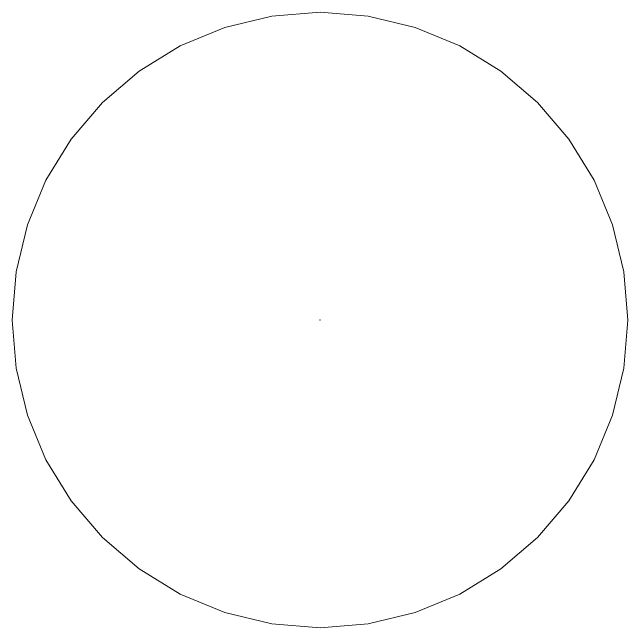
# Model space of a CAD drawing. Header units: metres. Extents: x 25504150 to 25508618, y 6694193 to 6702753.
# Drawn here: x 25506182.91 to 25506183.83, y 6696798.09 to 6696799.01 of the extents above; entities that cross this region are included whole.
import ezdxf

# ---------------------------------------------------------------- set-up
doc = ezdxf.new("R2010")
doc.units = ezdxf.units.M
doc.linetypes.add('Sewer_node', pattern=[0])
doc.linetypes.add('Viemarivarusteet', pattern=[0])
doc.layers.add('Sewer_node', color=7, linetype='Sewer_node', lineweight=0)
doc.layers.add('Viemarivarusteet', color=7, linetype='Viemarivarusteet', lineweight=0)

msp = doc.modelspace()

# ---------------------------------------------------------------- linework, layer by layer
at = {"layer": 'Sewer_node', "color": 46, "linetype": 'Continuous', "true_color": 0x7f5f00, "elevation": 38.94, "flags": 128}
msp.add_lwpolyline([(25506183.83, 6696798.55), (25506183.82434, 6696798.62196), (25506183.80749, 6696798.69215), (25506183.77986, 6696798.75884), (25506183.74215, 6696798.82038), (25506183.69527, 6696798.87527), (25506183.64038, 6696798.92215), (25506183.57884, 6696798.95986), (25506183.51215, 6696798.98749), (25506183.44196, 6696799.00434), (25506183.37, 6696799.01), (25506183.29804, 6696799.00434), (25506183.22785, 6696798.98749), (25506183.16116, 6696798.95986), (25506183.09962, 6696798.92215), (25506183.04473, 6696798.87527), (25506182.99785, 6696798.82038), (25506182.96014, 6696798.75884), (25506182.93251, 6696798.69215), (25506182.91566, 6696798.62196), (25506182.91, 6696798.55), (25506182.91566, 6696798.47804), (25506182.93251, 6696798.40785), (25506182.96014, 6696798.34116), (25506182.99785, 6696798.27962), (25506183.04473, 6696798.22473), (25506183.09962, 6696798.17785), (25506183.16116, 6696798.14014), (25506183.22785, 6696798.11251), (25506183.29804, 6696798.09566), (25506183.37, 6696798.09), (25506183.44196, 6696798.09566), (25506183.51215, 6696798.11251), (25506183.57884, 6696798.14014), (25506183.64038, 6696798.17785), (25506183.69527, 6696798.22473), (25506183.74215, 6696798.27962), (25506183.77986, 6696798.34116), (25506183.80749, 6696798.40785), (25506183.82434, 6696798.47804)], close=True, dxfattribs=at)
at = {"layer": 'Viemarivarusteet', "color": 1}
msp.add_point((25506183.37, 6696798.55, 38.94), dxfattribs=at)

doc.saveas('drawing.dxf')
